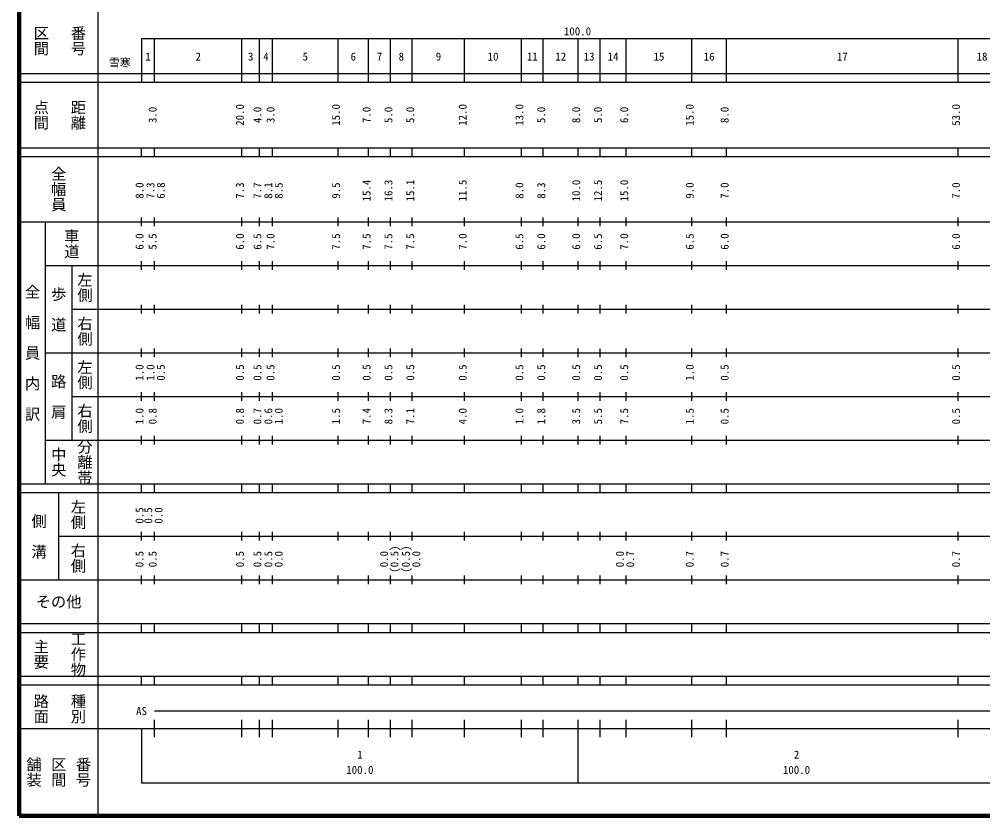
# Model space of a CAD drawing. Units: millimetres on the paper, enlarged 1000 times. Extents: x 40000 to 680000, y 20000 to 380000.
# Drawn here: x 40000 to 260651, y 20000 to 202409 of the extents above; entities that cross this region are included whole.
import ezdxf
from ezdxf.enums import TextEntityAlignment as Align

# ---------------------------------------------------------------- set-up
doc = ezdxf.new("R2010")
doc.units = ezdxf.units.MM
doc.header["$LTSCALE"] = 1000
doc.layers.add('M-TTL', color=2, linetype='Continuous', lineweight=140)
doc.layers.add('M-TTL-BAND', color=7, linetype='Continuous', lineweight=25)
doc.styles.add('@ＭＳ ゴシック', font='')
doc.styles.add('ＭＳ ゴシック', font='')
doc.styles.get('@ＭＳ ゴシック').set_extended_font_data('@MS Gothic')
doc.styles.get('ＭＳ ゴシック').set_extended_font_data('MS Gothic')

msp = doc.modelspace()

# ---------------------------------------------------------------- linework, layer by layer
at = {"layer": 'M-TTL'}
for p, q in [((40000, 380000), (40000, 20000)), ((40000, 20000), (680000, 20000))]:
    msp.add_line(p, q, dxfattribs=at)
at = {"layer": 'M-TTL-BAND'}
for p, q in [((58000, 370000), (58000, 20000)), ((68000, 198000), (579000, 198000)), ((68000, 198000), (68000, 188000)), ((71000, 188000), (71000, 198000)), ((91000, 188000), (91000, 198000)), ((95000, 188000), (95000, 198000)), ((98000, 188000), (98000, 198000)), ((113000, 188000), (113000, 198000)), ((120000, 188000), (120000, 198000)), ((125000, 188000), (125000, 198000)), ((130000, 188000), (130000, 198000)), ((142000, 188000), (142000, 198000)), ((155000, 188000), (155000, 198000)), ((160000, 188000), (160000, 198000)), ((168000, 188000), (168000, 198000)), ((173000, 188000), (173000, 198000)), ((179000, 188000), (179000, 198000)), ((194000, 188000), (194000, 198000)), ((202000, 188000), (202000, 198000)), ((255000, 188000), (255000, 198000)), ((40000, 190000), (579000, 190000)), ((40000, 188000), (579000, 188000)), ((40000, 173000), (579000, 173000)), ((68000, 171000), (68000, 173000)), ((71000, 171000), (71000, 173000)), ((91000, 171000), (91000, 173000)), ((95000, 171000), (95000, 173000)), ((98000, 171000), (98000, 173000)), ((113000, 171000), (113000, 173000)), ((120000, 171000), (120000, 173000)), ((125000, 171000), (125000, 173000)), ((130000, 171000), (130000, 173000)), ((142000, 171000), (142000, 173000)), ((155000, 171000), (155000, 173000)), ((160000, 171000), (160000, 173000)), ((168000, 171000), (168000, 173000)), ((173000, 171000), (173000, 173000)), ((179000, 171000), (179000, 173000)), ((194000, 171000), (194000, 173000)), ((202000, 171000), (202000, 173000)), ((255000, 171000), (255000, 173000)), ((40000, 171000), (579000, 171000)), ((68000, 155000), (68000, 157000)), ((71000, 155000), (71000, 157000)), ((91000, 155000), (91000, 157000)), ((95000, 155000), (95000, 157000)), ((98000, 155000), (98000, 157000)), ((113000, 155000), (113000, 157000)), ((120000, 155000), (120000, 157000)), ((125000, 155000), (125000, 157000)), ((130000, 155000), (130000, 157000)), ((142000, 155000), (142000, 157000)), ((155000, 155000), (155000, 157000)), ((160000, 155000), (160000, 157000)), ((168000, 155000), (168000, 157000)), ((173000, 155000), (173000, 157000)), ((179000, 155000), (179000, 157000)), ((194000, 155000), (194000, 157000)), ((202000, 155000), (202000, 157000)), ((255000, 155000), (255000, 157000)), ((40000, 156000), (579000, 156000)), ((46000, 96000), (46000, 156000)), ((46000, 146000), (579000, 146000)), ((52000, 146000), (52000, 106000)), ((68000, 145000), (68000, 147000)), ((71000, 145000), (71000, 147000)), ((91000, 145000), (91000, 147000)), ((95000, 145000), (95000, 147000)), ((98000, 145000), (98000, 147000)), ((113000, 145000), (113000, 147000)), ((120000, 145000), (120000, 147000)), ((125000, 145000), (125000, 147000)), ((130000, 145000), (130000, 147000)), ((142000, 145000), (142000, 147000)), ((155000, 145000), (155000, 147000)), ((160000, 145000), (160000, 147000)), ((168000, 145000), (168000, 147000)), ((173000, 145000), (173000, 147000)), ((179000, 145000), (179000, 147000)), ((194000, 145000), (194000, 147000)), ((202000, 145000), (202000, 147000)), ((255000, 145000), (255000, 147000)), ((68000, 135000), (68000, 137000)), ((71000, 135000), (71000, 137000)), ((91000, 135000), (91000, 137000)), ((95000, 135000), (95000, 137000)), ((98000, 135000), (98000, 137000)), ((113000, 135000), (113000, 137000)), ((120000, 135000), (120000, 137000)), ((125000, 135000), (125000, 137000)), ((130000, 135000), (130000, 137000)), ((142000, 135000), (142000, 137000)), ((155000, 135000), (155000, 137000)), ((160000, 135000), (160000, 137000)), ((168000, 135000), (168000, 137000)), ((173000, 135000), (173000, 137000)), ((179000, 135000), (179000, 137000)), ((194000, 135000), (194000, 137000)), ((202000, 135000), (202000, 137000)), ((255000, 135000), (255000, 137000)), ((52000, 136000), (579000, 136000)), ((46000, 126000), (579000, 126000)), ((68000, 125000), (68000, 127000)), ((71000, 125000), (71000, 127000)), ((91000, 125000), (91000, 127000)), ((95000, 125000), (95000, 127000)), ((98000, 125000), (98000, 127000)), ((113000, 125000), (113000, 127000)), ((120000, 125000), (120000, 127000)), ((125000, 125000), (125000, 127000)), ((130000, 125000), (130000, 127000)), ((142000, 125000), (142000, 127000)), ((155000, 125000), (155000, 127000)), ((160000, 125000), (160000, 127000)), ((168000, 125000), (168000, 127000)), ((173000, 125000), (173000, 127000)), ((179000, 125000), (179000, 127000)), ((194000, 125000), (194000, 127000)), ((202000, 125000), (202000, 127000)), ((255000, 125000), (255000, 127000)), ((68000, 115000), (68000, 117000)), ((71000, 115000), (71000, 117000)), ((91000, 115000), (91000, 117000)), ((95000, 115000), (95000, 117000)), ((98000, 115000), (98000, 117000)), ((113000, 115000), (113000, 117000)), ((120000, 115000), (120000, 117000)), ((125000, 115000), (125000, 117000)), ((130000, 115000), (130000, 117000)), ((142000, 115000), (142000, 117000)), ((155000, 115000), (155000, 117000)), ((160000, 115000), (160000, 117000)), ((168000, 115000), (168000, 117000)), ((173000, 115000), (173000, 117000)), ((179000, 115000), (179000, 117000)), ((194000, 115000), (194000, 117000)), ((202000, 115000), (202000, 117000)), ((255000, 115000), (255000, 117000)), ((52000, 116000), (579000, 116000)), ((46000, 106000), (579000, 106000)), ((68000, 105000), (68000, 107000)), ((71000, 105000), (71000, 107000)), ((91000, 105000), (91000, 107000)), ((95000, 105000), (95000, 107000)), ((98000, 105000), (98000, 107000)), ((113000, 105000), (113000, 107000)), ((120000, 105000), (120000, 107000)), ((125000, 105000), (125000, 107000)), ((130000, 105000), (130000, 107000)), ((142000, 105000), (142000, 107000)), ((155000, 105000), (155000, 107000)), ((160000, 105000), (160000, 107000)), ((168000, 105000), (168000, 107000)), ((173000, 105000), (173000, 107000)), ((179000, 105000), (179000, 107000)), ((194000, 105000), (194000, 107000)), ((202000, 105000), (202000, 107000)), ((255000, 105000), (255000, 107000)), ((40000, 96000), (579000, 96000)), ((68000, 94000), (68000, 96000)), ((71000, 94000), (71000, 96000)), ((91000, 94000), (91000, 96000)), ((95000, 94000), (95000, 96000)), ((98000, 94000), (98000, 96000)), ((113000, 94000), (113000, 96000)), ((120000, 94000), (120000, 96000)), ((125000, 94000), (125000, 96000)), ((130000, 94000), (130000, 96000)), ((142000, 94000), (142000, 96000)), ((155000, 94000), (155000, 96000)), ((160000, 94000), (160000, 96000)), ((168000, 94000), (168000, 96000)), ((173000, 94000), (173000, 96000)), ((179000, 94000), (179000, 96000)), ((194000, 94000), (194000, 96000)), ((202000, 94000), (202000, 96000)), ((255000, 94000), (255000, 96000)), ((40000, 94000), (579000, 94000)), ((49000, 94000), (49000, 74000)), ((49000, 84000), (579000, 84000)), ((68000, 83000), (68000, 85000)), ((71000, 83000), (71000, 85000)), ((91000, 83000), (91000, 85000)), ((95000, 83000), (95000, 85000)), ((98000, 83000), (98000, 85000)), ((113000, 83000), (113000, 85000)), ((120000, 83000), (120000, 85000)), ((125000, 83000), (125000, 85000)), ((130000, 83000), (130000, 85000)), ((142000, 83000), (142000, 85000)), ((155000, 83000), (155000, 85000)), ((160000, 83000), (160000, 85000)), ((168000, 83000), (168000, 85000)), ((173000, 83000), (173000, 85000)), ((179000, 83000), (179000, 85000)), ((194000, 83000), (194000, 85000)), ((202000, 83000), (202000, 85000)), ((255000, 83000), (255000, 85000)), ((40000, 74000), (579000, 74000)), ((68000, 73000), (68000, 75000)), ((71000, 73000), (71000, 75000)), ((91000, 73000), (91000, 75000)), ((95000, 73000), (95000, 75000)), ((98000, 73000), (98000, 75000)), ((113000, 73000), (113000, 75000)), ((120000, 73000), (120000, 75000)), ((125000, 73000), (125000, 75000)), ((130000, 73000), (130000, 75000)), ((142000, 73000), (142000, 75000)), ((155000, 73000), (155000, 75000)), ((160000, 73000), (160000, 75000)), ((168000, 73000), (168000, 75000)), ((173000, 73000), (173000, 75000)), ((179000, 73000), (179000, 75000)), ((194000, 73000), (194000, 75000)), ((202000, 73000), (202000, 75000)), ((255000, 73000), (255000, 75000)), ((40000, 64000), (579000, 64000)), ((68000, 62000), (68000, 64000)), ((71000, 62000), (71000, 64000)), ((91000, 62000), (91000, 64000)), ((95000, 62000), (95000, 64000)), ((98000, 62000), (98000, 64000)), ((113000, 62000), (113000, 64000)), ((120000, 62000), (120000, 64000)), ((125000, 62000), (125000, 64000)), ((130000, 62000), (130000, 64000)), ((142000, 62000), (142000, 64000)), ((155000, 62000), (155000, 64000)), ((160000, 62000), (160000, 64000)), ((168000, 62000), (168000, 64000)), ((173000, 62000), (173000, 64000)), ((179000, 62000), (179000, 64000)), ((194000, 62000), (194000, 64000)), ((202000, 62000), (202000, 64000)), ((255000, 62000), (255000, 64000)), ((40000, 62000), (579000, 62000)), ((40000, 52000), (579000, 52000)), ((68000, 50000), (68000, 52000)), ((71000, 50000), (71000, 52000)), ((91000, 50000), (91000, 52000)), ((95000, 50000), (95000, 52000)), ((98000, 50000), (98000, 52000)), ((113000, 50000), (113000, 52000)), ((120000, 50000), (120000, 52000)), ((125000, 50000), (125000, 52000)), ((130000, 50000), (130000, 52000)), ((142000, 50000), (142000, 52000)), ((155000, 50000), (155000, 52000)), ((160000, 50000), (160000, 52000)), ((168000, 50000), (168000, 52000)), ((173000, 50000), (173000, 52000)), ((179000, 50000), (179000, 52000)), ((194000, 50000), (194000, 52000)), ((202000, 50000), (202000, 52000)), ((255000, 50000), (255000, 52000)), ((40000, 50000), (579000, 50000)), ((71000, 44000), (347500, 44000)), ((71000, 38000), (71000, 42000)), ((91000, 38000), (91000, 42000)), ((95000, 38000), (95000, 42000)), ((98000, 38000), (98000, 42000)), ((113000, 38000), (113000, 42000)), ((120000, 38000), (120000, 42000)), ((125000, 38000), (125000, 42000)), ((130000, 38000), (130000, 42000)), ((142000, 38000), (142000, 42000)), ((155000, 38000), (155000, 42000)), ((160000, 38000), (160000, 42000)), ((168000, 27500), (168000, 42000)), ((173000, 38000), (173000, 42000)), ((179000, 38000), (179000, 42000)), ((194000, 38000), (194000, 42000)), ((202000, 38000), (202000, 42000)), ((255000, 38000), (255000, 42000)), ((40000, 40000), (579000, 40000)), ((68000, 40000), (68000, 27500)), ((68000, 27500), (579000, 27500))]:
    msp.add_line(p, q, dxfattribs=at)

# ---------------------------------------------------------------- texts
at = {"layer": 'M-TTL-BAND', "style": '@ＭＳ ゴシック'}
for s, p in [('番号', (53500, 197500)), ('区間', (45000, 197500)), ('点間', (45000, 180500)), ('距離', (53500, 180500)), ('全幅員', (49000, 163500)), ('車道', (52000, 151000)), ('左側', (55000, 141000)), ('全\u3000幅\u3000員\u3000内\u3000訳', (43000, 126000)), ('歩\u3000道', (49000, 136000)), ('右側', (55000, 131000)), ('左側', (55000, 121000)), ('路\u3000肩', (49000, 116000)), ('右側', (55000, 111000)), ('分離帯', (55000, 101000)), ('中央', (49000, 101000)), ('左側', (53500, 89000)), ('側\u3000溝', (44500, 84000)), ('右側', (53500, 79000)), ('主要', (45000, 57000)), ('工作物', (53500, 57000)), ('路面', (45000, 44500)), ('種別', (53500, 44500)), ('舗装', (43333, 30000)), ('区間', (49000, 30000)), ('番号', (54667, 30000))]:
    msp.add_text(s, height=2566, rotation=270, dxfattribs=at).set_placement(p, align=Align.MIDDLE_CENTER)
at = {"layer": 'M-TTL-BAND', "style": 'ＭＳ ゴシック'}
for s, p in [('100.0', (167844, 198195)), ('1', (69500, 192405)), ('2', (81000, 192405)), ('3', (93000, 192405)), ('4', (96500, 192405)), ('5', (105500, 192405)), ('6', (116500, 192405)), ('7', (122500, 192405)), ('8', (127500, 192405)), ('9', (136000, 192405)), ('10', (148500, 192405)), ('11', (157500, 192405)), ('12', (164000, 192405)), ('13', (170500, 192405)), ('14', (176000, 192405)), ('15', (186500, 192405)), ('16', (198000, 192405)), ('17', (228500, 192405)), ('18', (260500, 192405)), ('AS', (68000, 42500)), ('1', (118000, 32523)), ('2', (218000, 32523)), ('100.0', (118000, 29033)), ('100.0', (218000, 29033))]:
    msp.add_text(s, height=1833, dxfattribs=at).set_placement(p, align=Align.BOTTOM_CENTER)
msp.add_text('雪寒', height=1833, dxfattribs=at).set_placement((65500, 191000), align=Align.BOTTOM_RIGHT)
for s, p in [('3.0', (72000, 180500)), ('20.0', (92000, 180500)), ('4.0', (96000, 180500)), ('3.0', (99000, 180500)), ('15.0', (114000, 180500)), ('7.0', (121000, 180500)), ('5.0', (126000, 180500)), ('5.0', (131000, 180500)), ('12.0', (143000, 180500)), ('13.0', (156000, 180500)), ('5.0', (161000, 180500)), ('8.0', (169000, 180500)), ('5.0', (174000, 180500)), ('6.0', (180000, 180500)), ('15.0', (195000, 180500)), ('8.0', (203000, 180500)), ('53.0', (256000, 180500)), ('15.4', (121000, 163174)), ('16.3', (126000, 163174)), ('15.1', (131000, 163174)), ('11.5', (143000, 163174)), ('10.0', (169000, 163174)), ('12.5', (174000, 163174)), ('15.0', (180000, 163174)), ('8.0', (69000, 163174)), ('7.3', (71500, 163174)), ('6.8', (73870, 163174)), ('7.3', (92000, 163174)), ('7.7', (96000, 163174)), ('8.1', (98500, 163174)), ('8.5', (100870, 163174)), ('9.5', (114000, 163174)), ('8.0', (156000, 163174)), ('8.3', (161000, 163174)), ('9.0', (195000, 163174)), ('7.0', (203000, 163174)), ('7.0', (256000, 163174)), ('6.0', (69000, 151500)), ('5.5', (72000, 151500)), ('6.0', (92000, 151500)), ('6.5', (96000, 151500)), ('7.0', (99000, 151500)), ('7.5', (114000, 151500)), ('7.5', (121000, 151500)), ('7.5', (126000, 151500)), ('7.5', (131000, 151500)), ('7.0', (143000, 151500)), ('6.5', (156000, 151500)), ('6.0', (161000, 151500)), ('6.0', (169000, 151500)), ('6.5', (174000, 151500)), ('7.0', (180000, 151500)), ('6.5', (195000, 151500)), ('6.0', (203000, 151500)), ('6.0', (256000, 151500)), ('1.0', (69000, 121500)), ('1.0', (71500, 121500)), ('0.5', (73870, 121500)), ('0.5', (92000, 121500)), ('0.5', (96000, 121500)), ('0.5', (99000, 121500)), ('0.5', (114000, 121500)), ('0.5', (121000, 121500)), ('0.5', (126000, 121500)), ('0.5', (131000, 121500)), ('0.5', (143000, 121500)), ('0.5', (156000, 121500)), ('0.5', (161000, 121500)), ('0.5', (169000, 121500)), ('0.5', (174000, 121500)), ('0.5', (180000, 121500)), ('1.0', (195000, 121500)), ('0.5', (203000, 121500)), ('0.5', (256000, 121500)), ('1.0', (69000, 111500)), ('0.8', (72000, 111500)), ('0.8', (92000, 111500)), ('0.7', (96000, 111500)), ('0.6', (98500, 111500)), ('1.0', (100870, 111500)), ('1.5', (114000, 111500)), ('7.4', (121000, 111500)), ('8.3', (126000, 111500)), ('7.1', (131000, 111500)), ('4.0', (143000, 111500)), ('1.0', (156000, 111500)), ('1.8', (161000, 111500)), ('3.5', (169000, 111500)), ('5.5', (174000, 111500)), ('7.5', (180000, 111500)), ('1.5', (195000, 111500)), ('0.5', (203000, 111500)), ('0.5', (256000, 111500)), ('0.5', (69000, 88764)), ('0.5', (71000, 88764)), ('0.0', (73370, 88764)), ('0.5', (69000, 78764)), ('0.5', (72000, 78764)), ('0.5', (92000, 78764)), ('0.5', (96000, 78764)), ('0.5', (98500, 78764)), ('0.0', (100870, 78764)), ('0.0', (125000, 78764)), ('(0.5)', (127370, 78764)), ('(0.5)', (130000, 78764)), ('0.0', (132370, 78764)), ('0.0', (179000, 78764)), ('0.7', (181370, 78764)), ('0.7', (195000, 78764)), ('0.7', (203000, 78764)), ('0.7', (256000, 78764))]:
    msp.add_text(s, height=1833, rotation=90, dxfattribs=at).set_placement(p, align=Align.BOTTOM_CENTER)
msp.add_text('その他', height=2566, dxfattribs=at).set_placement((49000, 69000), align=Align.MIDDLE_CENTER)

doc.saveas('drawing.dxf')
